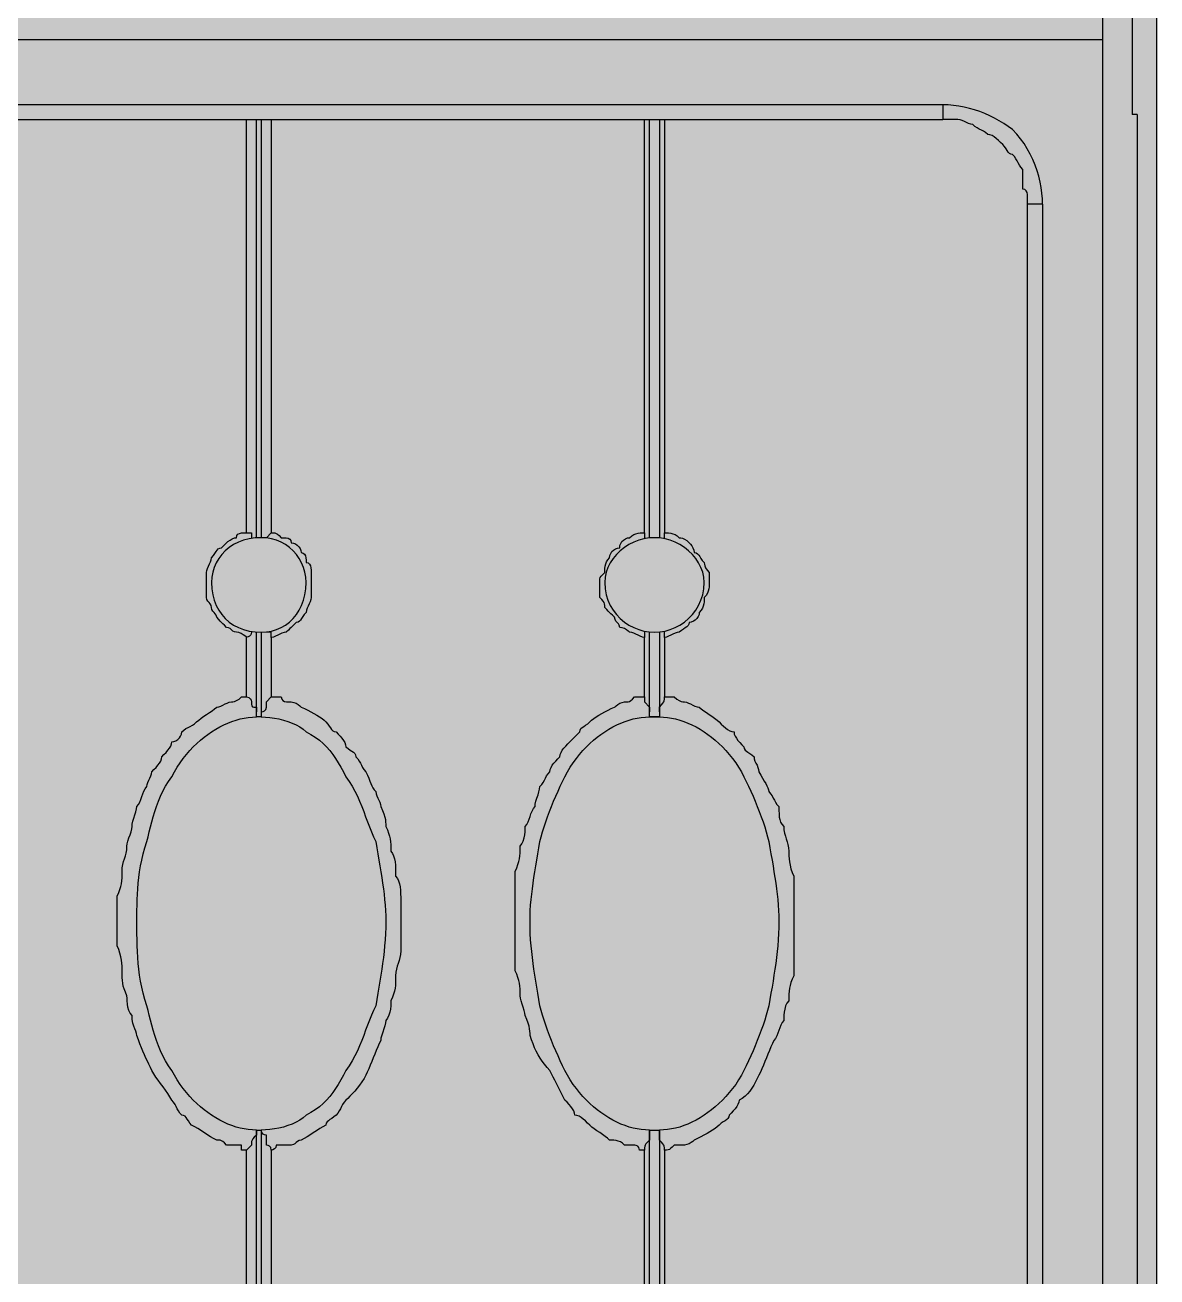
# Model space of a CAD drawing. Header units: millimetres. Extents: x 0 to 966, y -664 to 90.
# Drawn here: x 373.94 to 394, y -606.1 to -583.91 of the extents above; entities that cross this region are included whole.
import ezdxf

# ---------------------------------------------------------------- set-up
doc = ezdxf.new("R2010")
doc.units = ezdxf.units.MM
for name, color, linetype in [('HDL_BODY', 7, 'Continuous'), ('HDL_COLOUR', 7, 'Continuous'), ('HDL_DETAIL', 7, 'Continuous'), ('HDL_PRINT', 7, 'Continuous')]:
    doc.layers.add(name, color=color, linetype=linetype)

# ---------------------------------------------------------------- blocks, each defined once
blk = doc.blocks.new('M_W04.10.1_FRONT')
at = {"layer": 'HDL_BODY', "true_color": 0x202126}
blk.add_hatch(color=250, dxfattribs=at).paths.add_polyline_path([(0, 0), (144, 0), (144, 90), (0, 90)])
at = {"layer": 'HDL_BODY', "true_color": 0x2a2a30}
blk.add_hatch(color=250, dxfattribs=at).paths.add_polyline_path([(0.4, 20.52), (143.6, 20.52), (143.6, 68.31), (0.4, 68.31)])
at = {"layer": 'HDL_COLOUR', "true_color": 0x3d4a3a}
for points in [[(128.127, 55.325), (128.22, 55.33), (128.31, 55.346), (128.396, 55.371), (128.477, 55.407), (128.554, 55.451), (128.625, 55.505), (128.69, 55.567), (128.748, 55.637), (128.799, 55.715), (128.841, 55.8), (128.876, 55.892), (128.901, 55.991), (128.917, 56.095), (128.922, 56.206), (128.917, 56.299), (128.901, 56.389), (128.876, 56.475), (128.841, 56.557), (128.799, 56.633), (128.748, 56.704), (128.69, 56.769), (128.625, 56.827), (128.554, 56.878), (128.477, 56.921), (128.396, 56.955), (128.31, 56.98), (128.22, 56.996), (128.127, 57.001), (128.017, 56.996), (127.912, 56.98), (127.813, 56.955), (127.721, 56.921), (127.636, 56.878), (127.558, 56.827), (127.488, 56.769), (127.426, 56.704), (127.373, 56.633), (127.328, 56.557), (127.293, 56.475), (127.267, 56.389), (127.252, 56.299), (127.246, 56.206), (127.252, 56.095), (127.267, 55.991), (127.293, 55.892), (127.328, 55.8), (127.373, 55.715), (127.426, 55.637), (127.488, 55.567), (127.558, 55.505), (127.636, 55.451), (127.721, 55.407), (127.813, 55.371), (127.912, 55.346), (128.017, 55.33), (128.127, 55.325)], [(135.094, 55.325), (135.189, 55.33), (135.282, 55.346), (135.373, 55.371), (135.462, 55.407), (135.546, 55.451), (135.626, 55.505), (135.7, 55.567), (135.767, 55.637), (135.827, 55.715), (135.878, 55.8), (135.919, 55.892), (135.95, 55.991), (135.969, 56.095), (135.975, 56.206), (135.969, 56.299), (135.95, 56.389), (135.919, 56.475), (135.878, 56.557), (135.827, 56.633), (135.767, 56.704), (135.7, 56.769), (135.626, 56.827), (135.546, 56.878), (135.462, 56.921), (135.373, 56.955), (135.282, 56.98), (135.189, 56.996), (135.094, 57.001), (135, 56.996), (134.907, 56.98), (134.816, 56.955), (134.727, 56.921), (134.642, 56.878), (134.563, 56.827), (134.489, 56.769), (134.421, 56.704), (134.362, 56.633), (134.311, 56.557), (134.27, 56.475), (134.239, 56.389), (134.22, 56.299), (134.213, 56.206), (134.22, 56.095), (134.239, 55.991), (134.27, 55.892), (134.311, 55.8), (134.362, 55.715), (134.421, 55.637), (134.489, 55.567), (134.563, 55.505), (134.642, 55.451), (134.727, 55.407), (134.816, 55.371), (134.907, 55.346), (135, 55.33), (135.094, 55.325)]]:
    blk.add_hatch(color=79, dxfattribs=at).paths.add_polyline_path(points)
at = {"layer": 'HDL_COLOUR', "true_color": 0x97a4b5}
for points in [[(127.589, 53.808), (127.673, 53.895), (128.262, 53.895), (128.346, 53.808), (128.514, 53.808), (128.598, 53.721), (128.683, 53.721), (128.767, 53.634), (128.851, 53.634), (129.019, 53.459), (129.103, 53.459), (129.188, 53.372), (129.188, 53.285), (129.44, 53.023), (129.44, 52.936), (129.524, 52.849), (129.524, 52.762), (129.693, 52.587), (129.693, 52.5), (129.777, 52.413), (129.777, 52.326), (129.861, 52.238), (129.861, 52.064), (129.945, 51.977), (129.945, 51.89), (130.029, 51.802), (130.029, 51.541), (130.113, 51.453), (130.113, 51.017), (130.198, 50.93), (130.198, 49.535), (130.113, 49.448), (130.113, 49.012), (130.029, 48.924), (130.029, 48.663), (129.945, 48.576), (129.945, 48.488), (129.861, 48.401), (129.861, 48.314), (129.777, 48.227), (129.777, 48.052), (129.693, 47.965), (129.693, 47.878), (129.524, 47.703), (129.524, 47.616), (129.44, 47.529), (129.44, 47.442), (128.935, 46.919), (128.851, 46.919), (128.683, 46.744), (128.598, 46.744), (128.514, 46.657), (128.346, 46.657), (128.262, 46.57), (127.757, 46.57), (127.673, 46.657), (127.504, 46.657), (127.42, 46.744), (127.336, 46.744), (127.252, 46.831), (127.168, 46.831), (126.915, 47.093), (126.831, 47.093), (126.747, 47.18), (126.747, 47.267), (126.494, 47.529), (126.494, 47.616), (126.326, 47.791), (126.326, 47.878), (126.242, 47.965), (126.242, 48.052), (126.158, 48.14), (126.158, 48.314), (126.074, 48.401), (126.074, 48.663), (125.989, 48.75), (125.989, 49.012), (125.905, 49.099), (125.905, 49.448), (125.821, 49.535), (125.821, 50.93), (125.905, 51.017), (125.905, 51.453), (125.989, 51.541), (125.989, 51.715), (126.074, 51.802), (126.074, 52.064), (126.158, 52.151), (126.158, 52.326), (126.242, 52.413), (126.242, 52.5), (126.326, 52.587), (126.326, 52.674), (126.494, 52.849), (126.494, 52.936), (126.663, 53.11), (126.663, 53.198), (126.915, 53.459), (126.999, 53.459), (127.252, 53.721), (127.336, 53.721), (127.42, 53.808)], [(134.574, 53.808), (134.658, 53.895), (135.331, 53.895), (135.416, 53.808), (135.584, 53.808), (135.668, 53.721), (135.752, 53.721), (135.921, 53.547), (136.005, 53.547), (136.425, 53.11), (136.425, 53.023), (136.51, 52.936), (136.51, 52.849), (136.678, 52.674), (136.678, 52.5), (136.762, 52.413), (136.762, 52.326), (136.846, 52.238), (136.846, 52.151), (136.93, 52.064), (136.93, 51.802), (137.015, 51.715), (137.015, 51.453), (137.099, 51.366), (137.099, 50.93), (137.183, 50.843), (137.183, 49.709), (137.099, 49.622), (137.099, 49.186), (137.015, 49.099), (137.015, 48.75), (136.93, 48.663), (136.93, 48.488), (136.846, 48.401), (136.846, 48.227), (136.762, 48.14), (136.762, 48.052), (136.678, 47.965), (136.678, 47.878), (136.594, 47.791), (136.594, 47.703), (136.51, 47.616), (136.51, 47.529), (136.341, 47.355), (136.341, 47.267), (136.089, 47.006), (136.005, 47.006), (135.836, 46.831), (135.752, 46.831), (135.668, 46.744), (135.584, 46.744), (135.5, 46.657), (135.331, 46.657), (135.247, 46.57), (134.742, 46.57), (134.658, 46.657), (134.406, 46.657), (134.321, 46.744), (134.237, 46.744), (134.069, 46.919), (133.985, 46.919), (133.564, 47.355), (133.564, 47.442), (133.396, 47.616), (133.396, 47.703), (133.312, 47.791), (133.312, 47.878), (133.227, 47.965), (133.227, 48.14), (133.143, 48.227), (133.143, 48.314), (133.059, 48.401), (133.059, 48.576), (132.975, 48.663), (132.975, 49.012), (132.891, 49.099), (132.891, 49.535), (132.807, 49.622), (132.807, 50.843), (132.891, 50.93), (132.891, 51.366), (132.975, 51.453), (132.975, 51.802), (133.059, 51.89), (133.059, 52.064), (133.143, 52.151), (133.143, 52.238), (133.227, 52.326), (133.227, 52.5), (133.312, 52.587), (133.312, 52.674), (133.396, 52.762), (133.396, 52.849), (133.564, 53.023), (133.564, 53.11), (133.985, 53.547), (134.069, 53.547), (134.237, 53.721), (134.321, 53.721), (134.406, 53.808)]]:
    blk.add_hatch(color=253, dxfattribs=at).paths.add_polyline_path(points)
at = {"layer": 'HDL_PRINT', "true_color": 0xdee1e9}
for points in [[(125.13, 52.942), (125.13, 55.06), (125.481, 55.06), (124.955, 57.177), (124.425, 55.06), (124.776, 55.06), (124.776, 52.942), (125.13, 52.942)], [(130.597, 50.116), (130.708, 50.116), (130.803, 50.116), (130.955, 50.116), (131.065, 50.116), (131.139, 50.116), (131.181, 50.116), (131.205, 50.116), (131.213, 50.116), (131.231, 50.116), (131.33, 50.107), (131.353, 50.104), (131.449, 50.081), (131.478, 50.072), (131.568, 50.033), (131.594, 50.021), (131.675, 49.967), (131.702, 49.947), (131.767, 49.881), (131.788, 49.857), (131.841, 49.786), (131.865, 49.744), (131.898, 49.658), (131.907, 49.616), (131.919, 49.521), (131.922, 49.5), (131.922, 49.041), (131.922, 48.615), (131.922, 48.213), (131.922, 47.841), (131.922, 47.493), (131.922, 47.168), (131.922, 46.87), (131.922, 46.593), (131.922, 46.337), (131.922, 46.105), (131.922, 45.891), (131.922, 45.7), (131.922, 45.521), (131.922, 45.366), (131.922, 45.227), (131.922, 45.101), (131.922, 44.988), (131.922, 44.893), (131.922, 44.735), (131.922, 44.625), (131.922, 44.548), (131.922, 44.503), (131.922, 44.479), (131.922, 44.473), (131.922, 44.47), (131.568, 44.47), (131.568, 44.473), (131.568, 44.479), (131.568, 44.503), (131.568, 44.548), (131.568, 44.625), (131.568, 44.735), (131.568, 44.893), (131.568, 44.988), (131.568, 45.101), (131.568, 45.227), (131.568, 45.366), (131.568, 45.521), (131.568, 45.7), (131.568, 45.891), (131.568, 46.105), (131.568, 46.337), (131.568, 46.593), (131.568, 46.87), (131.568, 47.168), (131.568, 47.493), (131.568, 47.841), (131.568, 48.213), (131.568, 48.615), (131.568, 49.041), (131.568, 49.5), (131.568, 49.479), (131.559, 49.574), (131.568, 49.53), (131.535, 49.619), (131.556, 49.577), (131.502, 49.652), (131.523, 49.628), (131.458, 49.693), (131.484, 49.67), (131.404, 49.723), (131.431, 49.708), (131.341, 49.747), (131.368, 49.738), (131.273, 49.759), (131.297, 49.756), (131.199, 49.765), (131.213, 49.765), (131.205, 49.765), (131.181, 49.765), (131.139, 49.765), (131.065, 49.765), (130.955, 49.765), (130.803, 49.765), (130.708, 49.765), (130.597, 49.765), (130.597, 50.116)], [(137.565, 50.116), (137.734, 50.116), (137.883, 50.116), (138.014, 50.116), (138.124, 50.116), (138.219, 50.116), (138.297, 50.116), (138.362, 50.116), (138.413, 50.116), (138.481, 50.116), (138.517, 50.116), (138.532, 50.116), (138.535, 50.116), (138.55, 50.116), (138.648, 50.107), (138.672, 50.104), (138.767, 50.081), (138.797, 50.072), (138.886, 50.033), (138.913, 50.021), (138.993, 49.967), (139.02, 49.947), (139.088, 49.881), (139.106, 49.857), (139.16, 49.786), (139.184, 49.744), (139.216, 49.658), (139.228, 49.616), (139.237, 49.521), (139.24, 49.5), (139.24, 49.041), (139.24, 48.615), (139.24, 48.213), (139.24, 47.841), (139.24, 47.493), (139.24, 47.168), (139.24, 46.87), (139.24, 46.593), (139.24, 46.337), (139.24, 46.105), (139.24, 45.891), (139.24, 45.7), (139.24, 45.521), (139.24, 45.366), (139.24, 45.227), (139.24, 45.101), (139.24, 44.988), (139.24, 44.893), (139.24, 44.735), (139.24, 44.625), (139.24, 44.548), (139.24, 44.503), (139.24, 44.479), (139.24, 44.473), (139.24, 44.47), (138.886, 44.47), (138.886, 44.473), (138.886, 44.479), (138.886, 44.503), (138.886, 44.548), (138.886, 44.625), (138.886, 44.735), (138.886, 44.893), (138.886, 44.988), (138.886, 45.101), (138.886, 45.227), (138.886, 45.366), (138.886, 45.521), (138.886, 45.7), (138.886, 45.891), (138.886, 46.105), (138.886, 46.337), (138.886, 46.593), (138.886, 46.87), (138.886, 47.168), (138.886, 47.493), (138.886, 47.841), (138.886, 48.213), (138.886, 48.615), (138.886, 49.041), (138.886, 49.5), (138.889, 49.479), (138.877, 49.574), (138.886, 49.53), (138.853, 49.619), (138.877, 49.577), (138.823, 49.652), (138.841, 49.628), (138.776, 49.693), (138.803, 49.67), (138.722, 49.723), (138.749, 49.708), (138.66, 49.747), (138.69, 49.738), (138.591, 49.759), (138.615, 49.756), (138.517, 49.765), (138.535, 49.765), (138.532, 49.765), (138.517, 49.765), (138.481, 49.765), (138.413, 49.765), (138.362, 49.765), (138.297, 49.765), (138.219, 49.765), (138.124, 49.765), (138.014, 49.765), (137.883, 49.765), (137.734, 49.765), (137.565, 49.765), (137.565, 50.116)], [(124.249, 44.205), (124.249, 46.412), (125.66, 46.412), (125.66, 46.147), (124.511, 46.147), (124.511, 45.441), (125.571, 45.441), (125.571, 45.176), (124.511, 45.176), (124.511, 44.205), (124.249, 44.205)]]:
    blk.add_hatch(color=254, dxfattribs=at).paths.add_polyline_path(points)
at = {"layer": 'HDL_DETAIL', "color": 251, "true_color": 0x52555c}
for points in [[(0, 0), (144, 0), (144, 90), (0, 90), (0, 0)], [(0, 22.324), (144, 22.324), (144, 67.764), (0, 67.764), (0, 22.324)], [(143.032, 65.825), (143.032, 65.825)], [(143.558, 64.5), (143.558, 64.5)], [(143.648, 64.5), (143.648, 64.5)], [(143.648, 64.5), (143.648, 64.5)], [(141.972, 62.913), (141.972, 62.913)], [(128.127, 55.325), (128.22, 55.33), (128.31, 55.346), (128.396, 55.371), (128.477, 55.407), (128.554, 55.451), (128.625, 55.505), (128.69, 55.567), (128.748, 55.637), (128.799, 55.715), (128.841, 55.8), (128.876, 55.892), (128.901, 55.991), (128.917, 56.095), (128.922, 56.206), (128.917, 56.299), (128.901, 56.389), (128.876, 56.475), (128.841, 56.557), (128.799, 56.633), (128.748, 56.704), (128.69, 56.769), (128.625, 56.827), (128.554, 56.878), (128.477, 56.921), (128.396, 56.955), (128.31, 56.98), (128.22, 56.996), (128.127, 57.001), (128.017, 56.996), (127.912, 56.98), (127.813, 56.955), (127.721, 56.921), (127.636, 56.878), (127.558, 56.827), (127.488, 56.769), (127.426, 56.704), (127.373, 56.633), (127.328, 56.557), (127.293, 56.475), (127.267, 56.389), (127.252, 56.299), (127.246, 56.206), (127.252, 56.095), (127.267, 55.991), (127.293, 55.892), (127.328, 55.8), (127.373, 55.715), (127.426, 55.637), (127.488, 55.567), (127.558, 55.505), (127.636, 55.451), (127.721, 55.407), (127.813, 55.371), (127.912, 55.346), (128.017, 55.33), (128.127, 55.325)], [(135.094, 55.325), (135.189, 55.33), (135.282, 55.346), (135.373, 55.371), (135.462, 55.407), (135.546, 55.451), (135.626, 55.505), (135.7, 55.567), (135.767, 55.637), (135.827, 55.715), (135.878, 55.8), (135.919, 55.892), (135.95, 55.991), (135.969, 56.095), (135.975, 56.206), (135.969, 56.299), (135.95, 56.389), (135.919, 56.475), (135.878, 56.557), (135.827, 56.633), (135.767, 56.704), (135.7, 56.769), (135.626, 56.827), (135.546, 56.878), (135.462, 56.921), (135.373, 56.955), (135.282, 56.98), (135.189, 56.996), (135.094, 57.001), (135, 56.996), (134.907, 56.98), (134.816, 56.955), (134.727, 56.921), (134.642, 56.878), (134.563, 56.827), (134.489, 56.769), (134.421, 56.704), (134.362, 56.633), (134.311, 56.557), (134.27, 56.475), (134.239, 56.389), (134.22, 56.299), (134.213, 56.206), (134.22, 56.095), (134.239, 55.991), (134.27, 55.892), (134.311, 55.8), (134.362, 55.715), (134.421, 55.637), (134.489, 55.567), (134.563, 55.505), (134.642, 55.451), (134.727, 55.407), (134.816, 55.371), (134.907, 55.346), (135, 55.33), (135.094, 55.325)], [(128.041, 53.824), (128.041, 53.824)], [(128.041, 53.824), (128.041, 53.824)], [(128.127, 53.824), (128.127, 53.824)], [(128.127, 53.824), (128.127, 53.824)], [(128.127, 53.824), (128.127, 53.824)], [(128.127, 53.824), (128.127, 53.824)], [(135.094, 53.824), (135.094, 53.824)], [(135.094, 53.824), (135.094, 53.824)], [(135.094, 53.824), (135.094, 53.824)], [(128.127, 46.501), (128.127, 46.501)]]:
    blk.add_lwpolyline(points, close=True, dxfattribs=at)
for points in [[(143.118, 67.147), (143.032, 67.058), (143.032, 66.882), (143.032, 66.617), (143.032, 66.266), (143.032, 65.825)], [(143.558, 66.352), (143.558, 65.736), (143.558, 65.206), (143.558, 64.854), (143.558, 64.589), (143.558, 64.5)], [(143.032, 65.825), (0.265, 65.825)], [(143.032, 65.825), (0.265, 65.825)], [(143.032, 65.825), (0.265, 65.825)], [(143.032, 65.825), (0.265, 65.825)], [(143.032, 65.825), (0.265, 65.825)], [(143.032, 65.825), (0.265, 65.825)], [(143.032, 65.825), (0.265, 65.825)], [(143.032, 65.825), (0.265, 65.825)], [(143.032, 65.825), (0.265, 65.825)], [(143.032, 65.825), (0.265, 65.825)], [(143.032, 65.825), (0.265, 65.825)], [(143.032, 65.825), (0.265, 65.825)], [(143.032, 65.825), (0.265, 65.825)], [(143.032, 65.825), (0.265, 65.825)], [(143.032, 65.825), (0.265, 65.825)], [(143.032, 65.825), (0.265, 65.825)], [(143.032, 65.825), (0.265, 65.825)], [(143.032, 65.825), (0.265, 65.825)], [(143.032, 65.825), (0.265, 65.825)], [(143.032, 65.825), (0.265, 65.825)], [(143.032, 65.825), (0.265, 65.825)], [(143.032, 65.825), (143.032, 51.972), (143.032, 38.118), (143.032, 24.265)], [(140.207, 64.676), (108.994, 64.676)], [(141.972, 62.913), (141.969, 63.008), (141.961, 63.106), (141.948, 63.206), (141.929, 63.306), (141.905, 63.407), (141.875, 63.507), (141.84, 63.607), (141.8, 63.706), (141.754, 63.802), (141.702, 63.896), (141.646, 63.987), (141.583, 64.074), (141.516, 64.157), (141.442, 64.235), (141.366, 64.29), (141.287, 64.343), (141.205, 64.392), (141.122, 64.438), (141.036, 64.481), (140.949, 64.52), (140.859, 64.555), (140.769, 64.586), (140.677, 64.612), (140.585, 64.635), (140.491, 64.652), (140.397, 64.665), (140.302, 64.673), (140.207, 64.676)], [(140.207, 64.676), (140.207, 64.414)], [(108.994, 64.414), (140.207, 64.414)], [(127.862, 57.088), (127.862, 64.414)], [(128.041, 57.001), (128.041, 64.414)], [(128.127, 64.414), (128.127, 57.001)], [(128.303, 64.414), (128.303, 57.088)], [(134.919, 57.088), (134.919, 64.414)], [(135.005, 57.001), (135.005, 64.414)], [(135.184, 64.414), (135.184, 57.001)], [(135.27, 64.414), (135.27, 57.088)], [(141.707, 62.999), (141.707, 63.043), (141.704, 63.085), (141.697, 63.122), (141.682, 63.151), (141.657, 63.171), (141.621, 63.178), (141.621, 63.22), (141.621, 63.27), (141.621, 63.325), (141.621, 63.382), (141.621, 63.437), (141.621, 63.487), (141.621, 63.529), (141.588, 63.567), (141.562, 63.606), (141.541, 63.644), (141.522, 63.682), (141.501, 63.719), (141.476, 63.757), (141.442, 63.794), (141.41, 63.799), (141.385, 63.814), (141.365, 63.836), (141.346, 63.864), (141.326, 63.897), (141.3, 63.933), (141.267, 63.97), (141.229, 64.008), (141.191, 64.044), (141.153, 64.078), (141.116, 64.106), (141.078, 64.129), (141.04, 64.143), (141.002, 64.148), (140.964, 64.181), (140.926, 64.205), (140.888, 64.226), (140.851, 64.245), (140.813, 64.265), (140.775, 64.291), (140.737, 64.324), (140.7, 64.329), (140.662, 64.342), (140.625, 64.359), (140.587, 64.378), (140.549, 64.396), (140.51, 64.409), (140.472, 64.414), (140.429, 64.414), (140.385, 64.414), (140.341, 64.414), (140.297, 64.414), (140.252, 64.414), (140.207, 64.414)], [(143.648, 64.5), (143.558, 64.5)], [(143.648, 64.5), (143.558, 64.5)], [(143.648, 64.5), (143.558, 64.5)], [(143.648, 64.5), (143.558, 64.5)], [(143.648, 64.5), (143.558, 64.5)], [(143.648, 64.5), (143.558, 64.5)], [(143.648, 64.5), (143.558, 64.5)], [(143.648, 64.5), (143.558, 64.5)], [(143.648, 64.5), (143.558, 64.5)], [(143.648, 64.5), (143.558, 64.5)], [(143.648, 64.5), (143.558, 64.5)], [(143.648, 64.5), (143.558, 64.5)], [(143.648, 64.5), (143.558, 64.5)], [(143.648, 64.5), (143.558, 64.5)], [(143.648, 64.5), (143.558, 64.5)], [(143.648, 64.5), (143.558, 64.5)], [(143.648, 64.5), (143.558, 64.5)], [(143.648, 64.5), (143.558, 64.5)], [(143.648, 64.5), (143.558, 64.5)], [(143.648, 64.5), (143.558, 64.5)], [(143.648, 64.5), (143.558, 64.5)], [(143.648, 64.5), (143.648, 25.235)], [(143.648, 64.5), (143.648, 25.235)], [(143.648, 64.5), (143.648, 25.235)], [(143.648, 64.5), (143.648, 25.235)], [(143.648, 64.5), (143.648, 25.235)], [(143.648, 64.5), (143.648, 25.235)], [(143.648, 64.5), (143.648, 25.235)], [(143.648, 64.5), (143.648, 25.235)], [(143.648, 64.5), (143.648, 25.235)], [(143.648, 64.5), (143.648, 25.235)], [(143.648, 64.5), (143.648, 25.235)], [(143.648, 64.5), (143.648, 25.235)], [(143.648, 64.5), (143.648, 25.235)], [(143.648, 64.5), (143.648, 25.235)], [(143.648, 64.5), (143.648, 25.235)], [(143.648, 64.5), (143.648, 25.235)], [(143.648, 64.5), (143.648, 25.235)], [(143.648, 64.5), (143.648, 25.235)], [(143.648, 64.5), (143.648, 25.235)], [(143.648, 64.5), (143.648, 25.235)], [(143.648, 64.5), (143.648, 25.235)], [(141.707, 62.913), (141.707, 62.999)], [(141.707, 27.441), (141.707, 62.913)], [(141.972, 62.913), (141.707, 62.913)], [(141.972, 62.913), (141.972, 27.441)], [(127.157, 56.206), (127.157, 56.251), (127.157, 56.282), (127.157, 56.309), (127.157, 56.339), (127.157, 56.382), (127.162, 56.42), (127.175, 56.458), (127.192, 56.497), (127.211, 56.535), (127.229, 56.572), (127.241, 56.61), (127.246, 56.647), (127.28, 56.685), (127.305, 56.721), (127.326, 56.754), (127.345, 56.782), (127.365, 56.804), (127.39, 56.818), (127.422, 56.823), (127.46, 56.861), (127.498, 56.897), (127.536, 56.931), (127.573, 56.959), (127.611, 56.982), (127.649, 56.996), (127.687, 57.001), (127.694, 57.038), (127.713, 57.062), (127.742, 57.077), (127.778, 57.085), (127.819, 57.087), (127.862, 57.088)], [(127.862, 57.088), (127.952, 57.088), (127.952, 57.001)], [(128.217, 57.001), (128.303, 57.088)], [(128.303, 57.088), (128.341, 57.087), (128.369, 57.085), (128.392, 57.077), (128.415, 57.062), (128.443, 57.038), (128.481, 57.001), (128.524, 57.001), (128.565, 56.998), (128.602, 56.99), (128.631, 56.975), (128.65, 56.95), (128.657, 56.912), (128.695, 56.907), (128.731, 56.892), (128.764, 56.87), (128.792, 56.842), (128.813, 56.809), (128.828, 56.773), (128.833, 56.736), (128.87, 56.729), (128.895, 56.71), (128.911, 56.681), (128.919, 56.645), (128.921, 56.604), (128.922, 56.561), (128.958, 56.554), (128.983, 56.534), (128.997, 56.505), (129.005, 56.468), (129.008, 56.426), (129.008, 56.382), (129.008, 56.331), (129.008, 56.283), (129.008, 56.243), (129.008, 56.216), (129.008, 56.206)], [(134.124, 56.206), (134.125, 56.244), (134.127, 56.272), (134.135, 56.295), (134.151, 56.318), (134.176, 56.345), (134.213, 56.382), (134.214, 56.42), (134.215, 56.458), (134.22, 56.497), (134.23, 56.535), (134.245, 56.572), (134.268, 56.61), (134.3, 56.647), (134.305, 56.685), (134.32, 56.721), (134.342, 56.754), (134.371, 56.782), (134.404, 56.804), (134.44, 56.818), (134.478, 56.823), (134.483, 56.861), (134.497, 56.897), (134.519, 56.931), (134.547, 56.959), (134.58, 56.982), (134.616, 56.996), (134.654, 57.001), (134.691, 57.033), (134.729, 57.056), (134.766, 57.072), (134.804, 57.081), (134.842, 57.086), (134.881, 57.087), (134.919, 57.088)], [(134.919, 57.088), (134.919, 57.088), (134.919, 57.001)], [(135.27, 57.001), (135.27, 57.088)], [(135.27, 57.088), (135.308, 57.087), (135.346, 57.086), (135.384, 57.081), (135.421, 57.072), (135.459, 57.056), (135.497, 57.033), (135.535, 57.001), (135.542, 57.001), (135.561, 56.998), (135.59, 56.99), (135.627, 56.975), (135.667, 56.95), (135.71, 56.912), (135.717, 56.905), (135.734, 56.886), (135.755, 56.857), (135.777, 56.82), (135.793, 56.779), (135.8, 56.736), (135.833, 56.731), (135.858, 56.717), (135.879, 56.694), (135.898, 56.666), (135.918, 56.633), (135.943, 56.598), (135.975, 56.561), (135.976, 56.554), (135.979, 56.534), (135.986, 56.505), (136.002, 56.468), (136.027, 56.426), (136.065, 56.382), (136.065, 56.331), (136.065, 56.283), (136.065, 56.243), (136.065, 56.216), (136.065, 56.206)], [(127.862, 55.235), (127.856, 55.242), (127.837, 55.259), (127.808, 55.28), (127.772, 55.302), (127.731, 55.318), (127.687, 55.325), (127.649, 55.331), (127.621, 55.347), (127.598, 55.368), (127.575, 55.389), (127.548, 55.405), (127.511, 55.411), (127.473, 55.449), (127.445, 55.477), (127.422, 55.5), (127.4, 55.524), (127.372, 55.552), (127.336, 55.59), (127.329, 55.627), (127.312, 55.654), (127.291, 55.677), (127.269, 55.699), (127.253, 55.728), (127.246, 55.766), (127.24, 55.802), (127.223, 55.83), (127.202, 55.852), (127.18, 55.875), (127.164, 55.903), (127.157, 55.941), (127.157, 55.986), (127.157, 56.03), (127.157, 56.074), (127.157, 56.118), (127.157, 56.162), (127.157, 56.206)], [(129.008, 56.206), (129.008, 56.162), (129.008, 56.118), (129.008, 56.074), (129.008, 56.03), (129.008, 55.986), (129.008, 55.941), (129.003, 55.903), (128.991, 55.865), (128.974, 55.828), (128.956, 55.79), (128.939, 55.752), (128.927, 55.714), (128.922, 55.676), (128.889, 55.639), (128.863, 55.604), (128.842, 55.571), (128.823, 55.542), (128.803, 55.52), (128.778, 55.506), (128.746, 55.5), (128.708, 55.462), (128.68, 55.434), (128.657, 55.412), (128.634, 55.389), (128.606, 55.362), (128.568, 55.325), (128.531, 55.32), (128.493, 55.307), (128.455, 55.29), (128.417, 55.271), (128.379, 55.253), (128.341, 55.24), (128.303, 55.235)], [(134.919, 55.235), (134.881, 55.24), (134.842, 55.253), (134.804, 55.271), (134.766, 55.29), (134.729, 55.307), (134.691, 55.32), (134.654, 55.325), (134.647, 55.331), (134.628, 55.347), (134.598, 55.368), (134.562, 55.389), (134.521, 55.405), (134.478, 55.411), (134.472, 55.449), (134.455, 55.477), (134.434, 55.5), (134.412, 55.524), (134.396, 55.552), (134.389, 55.59), (134.351, 55.627), (134.323, 55.654), (134.3, 55.677), (134.277, 55.699), (134.25, 55.727), (134.213, 55.766), (134.213, 55.802), (134.21, 55.83), (134.202, 55.852), (134.187, 55.875), (134.162, 55.903), (134.124, 55.941), (134.124, 55.986), (134.124, 56.03), (134.124, 56.074), (134.124, 56.118), (134.124, 56.162), (134.124, 56.206)], [(136.065, 56.206), (136.064, 56.168), (136.062, 56.13), (136.058, 56.093), (136.048, 56.055), (136.032, 56.017), (136.008, 55.979), (135.975, 55.941), (135.975, 55.903), (135.973, 55.865), (135.968, 55.828), (135.959, 55.79), (135.944, 55.752), (135.921, 55.714), (135.889, 55.676), (135.884, 55.639), (135.869, 55.604), (135.847, 55.571), (135.818, 55.542), (135.785, 55.52), (135.748, 55.506), (135.71, 55.5), (135.705, 55.467), (135.691, 55.442), (135.669, 55.421), (135.641, 55.402), (135.609, 55.382), (135.573, 55.357), (135.535, 55.325), (135.497, 55.32), (135.459, 55.307), (135.421, 55.29), (135.384, 55.271), (135.346, 55.253), (135.308, 55.24), (135.27, 55.235)], [(127.952, 55.325), (127.952, 55.325), (127.942, 55.281), (127.92, 55.255), (127.894, 55.241), (127.872, 55.236), (127.862, 55.235)], [(128.041, 53.824), (128.041, 55.325)], [(128.127, 55.325), (128.127, 53.824)], [(128.303, 55.235), (128.303, 55.325), (128.217, 55.325)], [(134.919, 55.325), (134.919, 55.325), (134.919, 55.235)], [(135.005, 53.824), (135.005, 55.325)], [(135.184, 55.325), (135.184, 53.824)], [(135.27, 55.235), (135.27, 55.325)], [(127.862, 54.178), (127.862, 55.235)], [(128.303, 55.235), (128.303, 54.178)], [(134.919, 54.178), (134.919, 55.235)], [(135.27, 55.235), (135.27, 54.178)], [(127.862, 46.147), (127.776, 46.147), (127.776, 46.236), (127.731, 46.236), (127.687, 46.236), (127.642, 46.236), (127.598, 46.236), (127.555, 46.236), (127.511, 46.236), (127.473, 46.272), (127.445, 46.297), (127.422, 46.312), (127.4, 46.319), (127.372, 46.322), (127.336, 46.322), (127.279, 46.352), (127.228, 46.382), (127.181, 46.412), (127.136, 46.441), (127.092, 46.471), (127.047, 46.5), (127, 46.529), (126.949, 46.559), (126.892, 46.587), (126.86, 46.625), (126.835, 46.662), (126.815, 46.695), (126.796, 46.724), (126.775, 46.746), (126.75, 46.761), (126.717, 46.766), (126.683, 46.803), (126.658, 46.841), (126.637, 46.879), (126.618, 46.917), (126.598, 46.955), (126.573, 46.993), (126.541, 47.031), (126.508, 47.09), (126.471, 47.148), (126.429, 47.207), (126.386, 47.265), (126.342, 47.324), (126.298, 47.383), (126.257, 47.441), (126.22, 47.5), (126.187, 47.558), (126.161, 47.612), (126.135, 47.666), (126.108, 47.721), (126.082, 47.777), (126.055, 47.836), (126.029, 47.897), (126.002, 47.961), (125.975, 48.029), (125.949, 48.101), (125.922, 48.178), (125.917, 48.215), (125.905, 48.254), (125.888, 48.297), (125.87, 48.344), (125.853, 48.398), (125.84, 48.459), (125.836, 48.529), (125.803, 48.572), (125.779, 48.623), (125.763, 48.678), (125.753, 48.735), (125.748, 48.79), (125.747, 48.84), (125.746, 48.883), (125.718, 48.946), (125.696, 49.002), (125.681, 49.054), (125.671, 49.104), (125.665, 49.154), (125.661, 49.206), (125.66, 49.262), (125.66, 49.324), (125.66, 49.362), (125.659, 49.406), (125.655, 49.457), (125.649, 49.512), (125.638, 49.572), (125.622, 49.635), (125.6, 49.699), (125.571, 49.765), (125.571, 49.802), (125.571, 49.847), (125.571, 49.897), (125.571, 49.953), (125.571, 50.013), (125.571, 50.075), (125.571, 50.14), (125.571, 50.206), (125.571, 50.268), (125.571, 50.324), (125.571, 50.376), (125.571, 50.426), (125.571, 50.476), (125.571, 50.528), (125.571, 50.584), (125.571, 50.646), (125.6, 50.709), (125.622, 50.766), (125.638, 50.818), (125.649, 50.868), (125.655, 50.918), (125.659, 50.969), (125.66, 51.025), (125.66, 51.087), (125.664, 51.15), (125.673, 51.207), (125.687, 51.259), (125.703, 51.309), (125.719, 51.359), (125.733, 51.411), (125.743, 51.468), (125.746, 51.531), (125.751, 51.573), (125.764, 51.623), (125.781, 51.678), (125.8, 51.735), (125.818, 51.79), (125.831, 51.84), (125.836, 51.882), (125.84, 51.925), (125.853, 51.976), (125.87, 52.031), (125.888, 52.088), (125.905, 52.143), (125.917, 52.194), (125.922, 52.237), (125.952, 52.273), (125.975, 52.316), (125.994, 52.363), (126.011, 52.412), (126.028, 52.462), (126.047, 52.509), (126.071, 52.552), (126.1, 52.588), (126.105, 52.626), (126.118, 52.664), (126.134, 52.702), (126.153, 52.739), (126.17, 52.777), (126.182, 52.815), (126.187, 52.853), (126.225, 52.891), (126.261, 52.929), (126.295, 52.967), (126.323, 53.004), (126.346, 53.042), (126.36, 53.08), (126.365, 53.118), (126.402, 53.156), (126.438, 53.194), (126.471, 53.232), (126.499, 53.269), (126.521, 53.307), (126.536, 53.345), (126.541, 53.383), (126.578, 53.388), (126.614, 53.402), (126.646, 53.424), (126.675, 53.452), (126.697, 53.485), (126.711, 53.521), (126.717, 53.559), (126.755, 53.592), (126.792, 53.618), (126.83, 53.638), (126.868, 53.657), (126.905, 53.678), (126.943, 53.702), (126.981, 53.735), (127.019, 53.768), (127.062, 53.802), (127.109, 53.835), (127.158, 53.868), (127.208, 53.901), (127.255, 53.934), (127.298, 53.967), (127.336, 54), (127.373, 54.005), (127.41, 54.017), (127.448, 54.035), (127.485, 54.054), (127.523, 54.071), (127.56, 54.084), (127.597, 54.089), (127.605, 54.089), (127.624, 54.092), (127.653, 54.1), (127.69, 54.115), (127.732, 54.141), (127.776, 54.178), (127.862, 54.178)], [(127.862, 54.178), (127.906, 54.169), (127.932, 54.147), (127.946, 54.12), (127.951, 54.098), (127.952, 54.089), (127.952, 54.045), (127.957, 54.019), (127.971, 54.005), (127.997, 54), (128.041, 54), (128.041, 53.913)], [(128.127, 53.913), (128.137, 53.914), (128.159, 53.919), (128.185, 53.932), (128.207, 53.957), (128.217, 54), (128.217, 54.089), (128.303, 54.178)], [(128.303, 54.178), (128.313, 54.178), (128.34, 54.178), (128.38, 54.178), (128.429, 54.178), (128.481, 54.178), (128.488, 54.141), (128.507, 54.115), (128.536, 54.1), (128.572, 54.092), (128.613, 54.089), (128.657, 54.089), (128.701, 54.082), (128.742, 54.066), (128.778, 54.044), (128.807, 54.023), (128.826, 54.006), (128.833, 54), (128.891, 53.971), (128.949, 53.942), (129.006, 53.912), (129.06, 53.883), (129.112, 53.853), (129.16, 53.824), (129.203, 53.794), (129.241, 53.764), (129.273, 53.735), (129.306, 53.698), (129.332, 53.662), (129.353, 53.629), (129.372, 53.601), (129.393, 53.579), (129.418, 53.564), (129.452, 53.559), (129.489, 53.521), (129.524, 53.483), (129.557, 53.445), (129.585, 53.408), (129.607, 53.37), (129.622, 53.332), (129.627, 53.294), (129.665, 53.262), (129.701, 53.237), (129.734, 53.217), (129.762, 53.198), (129.784, 53.177), (129.798, 53.151), (129.803, 53.118), (129.836, 53.08), (129.862, 53.042), (129.882, 53.004), (129.901, 52.967), (129.921, 52.929), (129.946, 52.891), (129.978, 52.853), (130.008, 52.791), (130.031, 52.736), (130.051, 52.687), (130.068, 52.644), (130.085, 52.604), (130.104, 52.568), (130.127, 52.534), (130.157, 52.502), (130.162, 52.463), (130.174, 52.425), (130.191, 52.387), (130.209, 52.349), (130.226, 52.311), (130.238, 52.274), (130.243, 52.237), (130.276, 52.165), (130.3, 52.104), (130.316, 52.05), (130.326, 52.003), (130.33, 51.96), (130.332, 51.921), (130.333, 51.882), (130.362, 51.82), (130.384, 51.764), (130.4, 51.712), (130.411, 51.662), (130.417, 51.612), (130.42, 51.56), (130.422, 51.504), (130.422, 51.442), (130.45, 51.404), (130.472, 51.36), (130.487, 51.309), (130.497, 51.254), (130.504, 51.194), (130.507, 51.131), (130.508, 51.067), (130.508, 51.001), (130.538, 50.963), (130.56, 50.919), (130.576, 50.868), (130.586, 50.813), (130.593, 50.753), (130.596, 50.69), (130.597, 50.626), (130.597, 50.56), (130.597, 50.523), (130.597, 50.478), (130.597, 50.428), (130.597, 50.372), (130.597, 50.312), (130.597, 50.25), (130.597, 50.185), (130.597, 50.119), (130.597, 50.082), (130.597, 50.037), (130.597, 49.987), (130.597, 49.931), (130.597, 49.871), (130.597, 49.808), (130.597, 49.742), (130.597, 49.676), (130.594, 49.614), (130.583, 49.558), (130.569, 49.506), (130.553, 49.456), (130.536, 49.407), (130.522, 49.354), (130.512, 49.298), (130.508, 49.235), (130.508, 49.173), (130.507, 49.117), (130.504, 49.065), (130.497, 49.014), (130.487, 48.964), (130.472, 48.912), (130.45, 48.856), (130.422, 48.794), (130.422, 48.751), (130.42, 48.7), (130.415, 48.646), (130.405, 48.589), (130.389, 48.535), (130.366, 48.485), (130.333, 48.443), (130.328, 48.4), (130.315, 48.349), (130.297, 48.294), (130.278, 48.237), (130.261, 48.182), (130.248, 48.131), (130.243, 48.088), (130.217, 48.033), (130.191, 47.974), (130.165, 47.911), (130.138, 47.846), (130.112, 47.78), (130.085, 47.714), (130.059, 47.649), (130.032, 47.587), (130.005, 47.527), (129.978, 47.472), (129.947, 47.413), (129.91, 47.354), (129.869, 47.297), (129.826, 47.243), (129.782, 47.192), (129.739, 47.144), (129.698, 47.101), (129.66, 47.063), (129.627, 47.031), (129.594, 46.993), (129.568, 46.955), (129.548, 46.917), (129.529, 46.879), (129.509, 46.841), (129.484, 46.803), (129.452, 46.766), (129.414, 46.733), (129.377, 46.707), (129.344, 46.686), (129.315, 46.667), (129.293, 46.646), (129.278, 46.621), (129.273, 46.587), (129.217, 46.559), (129.167, 46.529), (129.12, 46.5), (129.075, 46.471), (129.031, 46.441), (128.986, 46.412), (128.939, 46.382), (128.888, 46.352), (128.833, 46.322), (128.796, 46.316), (128.769, 46.3), (128.746, 46.279), (128.723, 46.258), (128.695, 46.242), (128.657, 46.236), (128.613, 46.236), (128.568, 46.236), (128.525, 46.236), (128.481, 46.236), (128.437, 46.236), (128.392, 46.236), (128.383, 46.192), (128.361, 46.166), (128.334, 46.152), (128.312, 46.147), (128.303, 46.147)], [(134.919, 46.147), (134.829, 46.147), (134.82, 46.19), (134.798, 46.217), (134.772, 46.23), (134.749, 46.235), (134.74, 46.236), (134.689, 46.236), (134.641, 46.236), (134.602, 46.236), (134.575, 46.236), (134.565, 46.236), (134.527, 46.268), (134.49, 46.291), (134.452, 46.306), (134.414, 46.316), (134.376, 46.32), (134.338, 46.322), (134.3, 46.322), (134.263, 46.356), (134.221, 46.389), (134.173, 46.423), (134.124, 46.456), (134.075, 46.489), (134.028, 46.522), (133.985, 46.555), (133.949, 46.587), (133.91, 46.625), (133.872, 46.662), (133.834, 46.695), (133.796, 46.724), (133.758, 46.746), (133.721, 46.761), (133.684, 46.766), (133.678, 46.803), (133.664, 46.841), (133.642, 46.879), (133.613, 46.917), (133.581, 46.955), (133.545, 46.993), (133.508, 47.031), (133.478, 47.09), (133.449, 47.148), (133.419, 47.207), (133.389, 47.265), (133.36, 47.324), (133.33, 47.383), (133.301, 47.441), (133.272, 47.5), (133.243, 47.558), (133.192, 47.612), (133.146, 47.666), (133.105, 47.721), (133.067, 47.777), (133.033, 47.836), (133.001, 47.897), (132.971, 47.961), (132.943, 48.029), (132.916, 48.101), (132.889, 48.178), (132.889, 48.215), (132.887, 48.254), (132.882, 48.297), (132.873, 48.344), (132.858, 48.398), (132.835, 48.459), (132.803, 48.529), (132.798, 48.572), (132.785, 48.623), (132.768, 48.678), (132.749, 48.735), (132.731, 48.79), (132.718, 48.84), (132.713, 48.883), (132.713, 48.946), (132.712, 49.002), (132.709, 49.054), (132.702, 49.104), (132.692, 49.154), (132.676, 49.206), (132.654, 49.262), (132.624, 49.324), (132.624, 49.362), (132.624, 49.406), (132.624, 49.457), (132.624, 49.512), (132.624, 49.572), (132.624, 49.635), (132.624, 49.699), (132.624, 49.765), (132.624, 49.802), (132.624, 49.847), (132.624, 49.897), (132.624, 49.953), (132.624, 50.013), (132.624, 50.075), (132.624, 50.14), (132.624, 50.206), (132.624, 50.268), (132.624, 50.324), (132.624, 50.376), (132.624, 50.426), (132.624, 50.476), (132.624, 50.528), (132.624, 50.584), (132.624, 50.646), (132.624, 50.709), (132.624, 50.766), (132.624, 50.818), (132.624, 50.868), (132.624, 50.918), (132.624, 50.969), (132.624, 51.025), (132.624, 51.087), (132.654, 51.15), (132.676, 51.207), (132.692, 51.259), (132.702, 51.309), (132.709, 51.359), (132.712, 51.411), (132.713, 51.468), (132.713, 51.531), (132.747, 51.573), (132.77, 51.623), (132.786, 51.678), (132.796, 51.735), (132.801, 51.79), (132.802, 51.84), (132.803, 51.882), (132.831, 51.919), (132.854, 51.963), (132.873, 52.01), (132.889, 52.059), (132.906, 52.109), (132.925, 52.156), (132.949, 52.199), (132.978, 52.237), (132.983, 52.279), (132.995, 52.329), (133.012, 52.384), (133.031, 52.441), (133.048, 52.496), (133.06, 52.546), (133.065, 52.588), (133.098, 52.626), (133.123, 52.664), (133.144, 52.702), (133.164, 52.739), (133.184, 52.777), (133.21, 52.815), (133.243, 52.853), (133.248, 52.891), (133.262, 52.929), (133.284, 52.967), (133.312, 53.004), (133.345, 53.042), (133.381, 53.08), (133.419, 53.118), (133.424, 53.156), (133.439, 53.194), (133.461, 53.232), (133.489, 53.269), (133.522, 53.307), (133.557, 53.345), (133.594, 53.383), (133.601, 53.39), (133.621, 53.409), (133.65, 53.438), (133.686, 53.474), (133.727, 53.515), (133.77, 53.559), (133.775, 53.592), (133.79, 53.618), (133.812, 53.638), (133.841, 53.657), (133.874, 53.678), (133.911, 53.702), (133.949, 53.735), (133.981, 53.764), (134.019, 53.794), (134.062, 53.824), (134.11, 53.853), (134.161, 53.883), (134.216, 53.912), (134.273, 53.942), (134.33, 53.971), (134.389, 54), (134.396, 54.006), (134.415, 54.023), (134.444, 54.044), (134.481, 54.066), (134.522, 54.082), (134.565, 54.089), (134.603, 54.089), (134.631, 54.092), (134.654, 54.1), (134.676, 54.115), (134.703, 54.141), (134.74, 54.178), (134.784, 54.178), (134.816, 54.178), (134.843, 54.178), (134.874, 54.178), (134.919, 54.178)], [(134.919, 54.178), (134.919, 54.089), (135.005, 54), (135.005, 53.913)], [(135.184, 53.913), (135.184, 54), (135.22, 54.038), (135.244, 54.066), (135.259, 54.089), (135.267, 54.112), (135.27, 54.14), (135.27, 54.178)], [(135.27, 54.178), (135.314, 54.178), (135.345, 54.178), (135.372, 54.178), (135.403, 54.178), (135.446, 54.178), (135.49, 54.141), (135.532, 54.115), (135.568, 54.1), (135.598, 54.092), (135.617, 54.089), (135.624, 54.089), (135.661, 54.084), (135.699, 54.071), (135.736, 54.054), (135.774, 54.035), (135.813, 54.017), (135.851, 54.005), (135.889, 54), (135.925, 53.967), (135.968, 53.934), (136.014, 53.901), (136.063, 53.868), (136.113, 53.835), (136.16, 53.802), (136.203, 53.768), (136.24, 53.735), (136.278, 53.698), (136.316, 53.662), (136.354, 53.629), (136.391, 53.601), (136.429, 53.579), (136.467, 53.564), (136.505, 53.559), (136.51, 53.521), (136.525, 53.483), (136.547, 53.445), (136.575, 53.408), (136.608, 53.37), (136.644, 53.332), (136.681, 53.294), (136.686, 53.262), (136.7, 53.237), (136.723, 53.217), (136.751, 53.198), (136.785, 53.177), (136.821, 53.151), (136.859, 53.118), (136.864, 53.08), (136.876, 53.042), (136.893, 53.004), (136.912, 52.967), (136.928, 52.929), (136.941, 52.891), (136.946, 52.853), (136.979, 52.791), (137.011, 52.736), (137.04, 52.687), (137.067, 52.644), (137.089, 52.604), (137.106, 52.568), (137.117, 52.534), (137.121, 52.502), (137.154, 52.463), (137.18, 52.425), (137.201, 52.387), (137.22, 52.349), (137.241, 52.311), (137.266, 52.274), (137.3, 52.237), (137.3, 52.165), (137.302, 52.104), (137.306, 52.05), (137.316, 52.003), (137.331, 51.96), (137.354, 51.921), (137.386, 51.882), (137.39, 51.82), (137.4, 51.764), (137.414, 51.712), (137.431, 51.662), (137.447, 51.612), (137.461, 51.56), (137.471, 51.504), (137.475, 51.442), (137.475, 51.404), (137.477, 51.36), (137.48, 51.309), (137.486, 51.254), (137.497, 51.194), (137.513, 51.131), (137.535, 51.067), (137.565, 51.001), (137.565, 50.963), (137.565, 50.919), (137.565, 50.868), (137.565, 50.813), (137.565, 50.753), (137.565, 50.69), (137.565, 50.626), (137.565, 50.56), (137.565, 50.523), (137.565, 50.478), (137.565, 50.428), (137.565, 50.372), (137.565, 50.312), (137.565, 50.25), (137.565, 50.185), (137.565, 50.119), (137.565, 50.082), (137.565, 50.037), (137.565, 49.987), (137.565, 49.931), (137.565, 49.871), (137.565, 49.808), (137.565, 49.742), (137.565, 49.676), (137.565, 49.614), (137.565, 49.558), (137.565, 49.506), (137.565, 49.456), (137.565, 49.407), (137.565, 49.354), (137.565, 49.298), (137.565, 49.235), (137.535, 49.173), (137.513, 49.117), (137.497, 49.065), (137.486, 49.014), (137.48, 48.964), (137.477, 48.912), (137.475, 48.856), (137.475, 48.794), (137.442, 48.751), (137.419, 48.7), (137.403, 48.646), (137.393, 48.589), (137.388, 48.535), (137.386, 48.485), (137.386, 48.443), (137.357, 48.406), (137.335, 48.362), (137.316, 48.315), (137.299, 48.266), (137.282, 48.216), (137.263, 48.169), (137.24, 48.126), (137.21, 48.088), (137.184, 48.033), (137.157, 47.974), (137.131, 47.911), (137.104, 47.846), (137.078, 47.78), (137.052, 47.714), (137.025, 47.649), (136.999, 47.587), (136.972, 47.527), (136.946, 47.472), (136.917, 47.413), (136.887, 47.354), (136.855, 47.297), (136.821, 47.243), (136.785, 47.192), (136.744, 47.144), (136.7, 47.101), (136.65, 47.063), (136.594, 47.031), (136.589, 46.993), (136.575, 46.955), (136.552, 46.917), (136.524, 46.879), (136.49, 46.841), (136.454, 46.803), (136.416, 46.766), (136.411, 46.733), (136.397, 46.707), (136.375, 46.686), (136.347, 46.667), (136.314, 46.646), (136.278, 46.621), (136.24, 46.587), (136.207, 46.559), (136.169, 46.529), (136.125, 46.5), (136.078, 46.471), (136.026, 46.441), (135.972, 46.412), (135.916, 46.382), (135.858, 46.352), (135.8, 46.322), (135.793, 46.316), (135.773, 46.3), (135.744, 46.279), (135.708, 46.258), (135.667, 46.242), (135.624, 46.236), (135.58, 46.236), (135.548, 46.236), (135.521, 46.236), (135.49, 46.236), (135.446, 46.236), (135.409, 46.198), (135.381, 46.173), (135.359, 46.158), (135.336, 46.15), (135.308, 46.147), (135.27, 46.147)], [(128.041, 46.501), (127.969, 46.503), (127.896, 46.51), (127.824, 46.52), (127.752, 46.536), (127.68, 46.555), (127.607, 46.579), (127.535, 46.608), (127.463, 46.64), (127.391, 46.678), (127.319, 46.72), (127.246, 46.766), (127.18, 46.812), (127.114, 46.861), (127.049, 46.915), (126.985, 46.972), (126.922, 47.032), (126.86, 47.096), (126.8, 47.164), (126.743, 47.236), (126.688, 47.311), (126.636, 47.39), (126.587, 47.472), (126.541, 47.558), (126.483, 47.642), (126.431, 47.727), (126.384, 47.815), (126.341, 47.905), (126.303, 47.995), (126.269, 48.087), (126.239, 48.178), (126.211, 48.27), (126.186, 48.36), (126.163, 48.449), (126.141, 48.537), (126.121, 48.622), (126.1, 48.705), (126.065, 48.817), (126.034, 48.927), (126.009, 49.035), (125.987, 49.141), (125.969, 49.247), (125.955, 49.351), (125.944, 49.455), (125.936, 49.559), (125.93, 49.664), (125.926, 49.769), (125.924, 49.875), (125.922, 49.983), (125.922, 50.093), (125.922, 50.206), (125.922, 50.3), (125.922, 50.395), (125.924, 50.49), (125.926, 50.586), (125.93, 50.682), (125.936, 50.779), (125.944, 50.878), (125.955, 50.978), (125.969, 51.079), (125.987, 51.183), (126.009, 51.288), (126.034, 51.395), (126.065, 51.505), (126.1, 51.617), (126.121, 51.7), (126.141, 51.786), (126.163, 51.874), (126.186, 51.964), (126.211, 52.054), (126.239, 52.146), (126.269, 52.237), (126.303, 52.329), (126.341, 52.419), (126.384, 52.508), (126.431, 52.596), (126.483, 52.681), (126.541, 52.764), (126.587, 52.85), (126.636, 52.934), (126.688, 53.013), (126.743, 53.088), (126.8, 53.16), (126.86, 53.228), (126.922, 53.293), (126.985, 53.353), (127.049, 53.41), (127.114, 53.464), (127.18, 53.513), (127.246, 53.559), (127.319, 53.605), (127.391, 53.646), (127.463, 53.683), (127.535, 53.716), (127.607, 53.745), (127.68, 53.769), (127.752, 53.789), (127.824, 53.804), (127.896, 53.815), (127.969, 53.822), (128.041, 53.824)], [(128.127, 53.824), (128.041, 53.824)], [(128.127, 53.824), (128.201, 53.822), (128.279, 53.815), (128.358, 53.804), (128.439, 53.789), (128.519, 53.769), (128.597, 53.745), (128.672, 53.716), (128.744, 53.683), (128.81, 53.646), (128.87, 53.605), (128.922, 53.559), (129.006, 53.513), (129.084, 53.464), (129.156, 53.41), (129.222, 53.353), (129.283, 53.293), (129.34, 53.228), (129.394, 53.16), (129.444, 53.088), (129.492, 53.013), (129.538, 52.934), (129.583, 52.85), (129.627, 52.764), (129.685, 52.681), (129.738, 52.596), (129.785, 52.508), (129.829, 52.419), (129.869, 52.329), (129.906, 52.237), (129.942, 52.146), (129.976, 52.054), (130.01, 51.964), (130.045, 51.874), (130.08, 51.786), (130.117, 51.7), (130.157, 51.617), (130.175, 51.505), (130.194, 51.395), (130.212, 51.288), (130.23, 51.183), (130.246, 51.079), (130.262, 50.978), (130.277, 50.878), (130.291, 50.779), (130.303, 50.682), (130.313, 50.586), (130.321, 50.49), (130.327, 50.395), (130.331, 50.3), (130.333, 50.206), (130.331, 50.093), (130.327, 49.983), (130.321, 49.875), (130.313, 49.769), (130.303, 49.664), (130.291, 49.559), (130.277, 49.455), (130.262, 49.351), (130.246, 49.247), (130.23, 49.141), (130.212, 49.035), (130.194, 48.927), (130.175, 48.817), (130.157, 48.705), (130.117, 48.622), (130.08, 48.537), (130.045, 48.449), (130.01, 48.36), (129.976, 48.27), (129.942, 48.178), (129.906, 48.087), (129.869, 47.995), (129.829, 47.905), (129.785, 47.815), (129.738, 47.727), (129.685, 47.642), (129.627, 47.558), (129.583, 47.472), (129.538, 47.39), (129.492, 47.311), (129.444, 47.236), (129.394, 47.164), (129.34, 47.096), (129.283, 47.032), (129.222, 46.972), (129.156, 46.915), (129.084, 46.861), (129.006, 46.812), (128.922, 46.766), (128.87, 46.72), (128.81, 46.678), (128.744, 46.64), (128.672, 46.608), (128.597, 46.579), (128.519, 46.555), (128.439, 46.536), (128.358, 46.52), (128.279, 46.51), (128.201, 46.503), (128.127, 46.501)], [(135.005, 46.501), (134.933, 46.503), (134.861, 46.51), (134.789, 46.52), (134.717, 46.536), (134.645, 46.555), (134.573, 46.579), (134.501, 46.608), (134.43, 46.64), (134.358, 46.678), (134.286, 46.72), (134.213, 46.766), (134.147, 46.812), (134.081, 46.861), (134.016, 46.915), (133.952, 46.972), (133.889, 47.032), (133.827, 47.096), (133.768, 47.164), (133.71, 47.236), (133.655, 47.311), (133.603, 47.39), (133.554, 47.472), (133.508, 47.558), (133.467, 47.642), (133.426, 47.727), (133.386, 47.815), (133.347, 47.905), (133.308, 47.995), (133.271, 48.087), (133.235, 48.178), (133.201, 48.27), (133.169, 48.36), (133.139, 48.449), (133.112, 48.537), (133.087, 48.622), (133.065, 48.705), (133.046, 48.817), (133.028, 48.927), (133.01, 49.035), (132.992, 49.141), (132.975, 49.247), (132.959, 49.351), (132.944, 49.455), (132.931, 49.559), (132.919, 49.664), (132.909, 49.769), (132.9, 49.875), (132.894, 49.983), (132.89, 50.093), (132.889, 50.206), (132.89, 50.3), (132.894, 50.395), (132.9, 50.49), (132.909, 50.586), (132.919, 50.682), (132.931, 50.779), (132.944, 50.878), (132.959, 50.978), (132.975, 51.079), (132.992, 51.183), (133.01, 51.288), (133.028, 51.395), (133.046, 51.505), (133.065, 51.617), (133.087, 51.7), (133.112, 51.786), (133.139, 51.874), (133.169, 51.964), (133.201, 52.054), (133.235, 52.146), (133.271, 52.237), (133.308, 52.329), (133.347, 52.419), (133.386, 52.508), (133.426, 52.596), (133.467, 52.681), (133.508, 52.764), (133.554, 52.85), (133.603, 52.933), (133.655, 53.013), (133.71, 53.088), (133.768, 53.16), (133.827, 53.228), (133.889, 53.293), (133.952, 53.353), (134.016, 53.41), (134.081, 53.464), (134.147, 53.513), (134.213, 53.559), (134.286, 53.605), (134.358, 53.646), (134.43, 53.683), (134.501, 53.716), (134.573, 53.745), (134.645, 53.769), (134.717, 53.789), (134.789, 53.804), (134.861, 53.815), (134.933, 53.822), (135.005, 53.824)], [(135.094, 53.824), (135.005, 53.824)], [(135.005, 53.824), (135.094, 53.824)], [(135.184, 53.824), (135.094, 53.824)], [(135.094, 53.824), (135.184, 53.824)], [(135.184, 53.824), (135.255, 53.822), (135.327, 53.815), (135.399, 53.804), (135.47, 53.789), (135.542, 53.769), (135.614, 53.745), (135.686, 53.716), (135.759, 53.683), (135.831, 53.646), (135.903, 53.605), (135.975, 53.559), (136.041, 53.513), (136.107, 53.464), (136.173, 53.41), (136.237, 53.353), (136.3, 53.293), (136.361, 53.228), (136.421, 53.16), (136.479, 53.088), (136.534, 53.013), (136.586, 52.933), (136.635, 52.85), (136.681, 52.764), (136.722, 52.681), (136.763, 52.596), (136.803, 52.508), (136.842, 52.419), (136.88, 52.329), (136.917, 52.237), (136.953, 52.146), (136.987, 52.054), (137.019, 51.964), (137.048, 51.874), (137.075, 51.786), (137.1, 51.7), (137.121, 51.617), (137.14, 51.505), (137.159, 51.395), (137.178, 51.288), (137.196, 51.183), (137.213, 51.079), (137.229, 50.978), (137.244, 50.878), (137.257, 50.779), (137.27, 50.682), (137.28, 50.586), (137.288, 50.49), (137.294, 50.395), (137.298, 50.3), (137.3, 50.206), (137.298, 50.093), (137.294, 49.983), (137.288, 49.875), (137.28, 49.769), (137.27, 49.664), (137.257, 49.559), (137.244, 49.455), (137.229, 49.351), (137.213, 49.247), (137.196, 49.141), (137.178, 49.035), (137.159, 48.927), (137.14, 48.817), (137.121, 48.705), (137.1, 48.622), (137.075, 48.537), (137.048, 48.449), (137.019, 48.36), (136.987, 48.27), (136.953, 48.178), (136.917, 48.087), (136.88, 47.995), (136.842, 47.905), (136.803, 47.815), (136.763, 47.727), (136.722, 47.642), (136.681, 47.558), (136.635, 47.472), (136.586, 47.39), (136.534, 47.311), (136.479, 47.236), (136.421, 47.164), (136.361, 47.096), (136.3, 47.032), (136.237, 46.972), (136.173, 46.915), (136.107, 46.861), (136.041, 46.812), (135.975, 46.766), (135.903, 46.72), (135.831, 46.678), (135.759, 46.64), (135.686, 46.608), (135.614, 46.579), (135.542, 46.555), (135.47, 46.536), (135.399, 46.52), (135.327, 46.51), (135.255, 46.503), (135.184, 46.501)], [(128.041, 46.501), (128.041, 46.412), (128.003, 46.374), (127.978, 46.346), (127.963, 46.323), (127.955, 46.3), (127.952, 46.273), (127.952, 46.236), (127.862, 46.147)], [(128.041, 46.501), (128.127, 46.501)], [(128.041, 42.001), (128.041, 46.501)], [(128.303, 46.147), (128.294, 46.19), (128.272, 46.217), (128.247, 46.23), (128.226, 46.235), (128.217, 46.236), (128.217, 46.279), (128.217, 46.309), (128.217, 46.336), (128.217, 46.367), (128.217, 46.412), (128.207, 46.412), (128.185, 46.417), (128.159, 46.431), (128.137, 46.457), (128.127, 46.501)], [(128.127, 46.501), (128.127, 42.001)], [(135.005, 46.501), (135.005, 46.457), (135.005, 46.425), (135.005, 46.398), (135.005, 46.367), (135.005, 46.322), (134.969, 46.286), (134.944, 46.258), (134.93, 46.236), (134.922, 46.213), (134.919, 46.185), (134.919, 46.147)], [(135.005, 46.501), (135.094, 46.501)], [(135.005, 42.001), (135.005, 46.501)], [(135.094, 46.501), (135.184, 46.501)], [(135.27, 46.147), (135.27, 46.185), (135.267, 46.213), (135.259, 46.236), (135.244, 46.258), (135.22, 46.286), (135.184, 46.322), (135.184, 46.367), (135.184, 46.398), (135.184, 46.425), (135.184, 46.457), (135.184, 46.501)], [(135.184, 46.501), (135.184, 42.001)], [(127.862, 42.088), (127.862, 46.147)], [(128.303, 46.147), (128.303, 42.088)], [(134.919, 42.088), (134.919, 46.147)], [(135.27, 46.147), (135.27, 42.088)]]:
    blk.add_lwpolyline(points, dxfattribs=at)

msp = doc.modelspace()

# ---------------------------------------------------------------- block references
msp.add_blockref('M_W04.10.1_FRONT', (250, -650))

doc.saveas('drawing.dxf')
